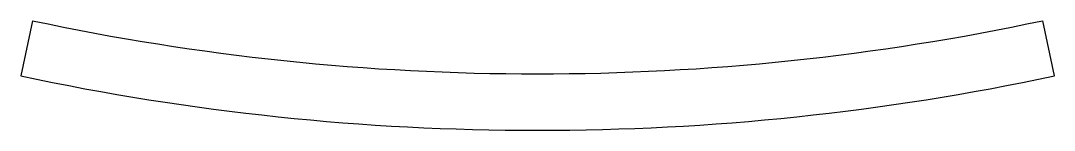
# Model space of a CAD drawing. Header units: millimetres. Extents: x -1777 to 332, y 51 to 274.
import ezdxf

# ---------------------------------------------------------------- set-up
doc = ezdxf.new("R2010")
doc.units = ezdxf.units.MM

msp = doc.modelspace()

# ---------------------------------------------------------------- linework, layer by layer
for p, q in [((-1753.2, 274.2), (-1777.1, 161.6)), ((308.3, 274.2), (332.2, 161.6))]:
    msp.add_line(p, q)
for radius in [4957.6, 5072.7]:
    msp.add_arc((-722.4, 5123.4), radius, 258, 282)

doc.saveas('drawing.dxf')
